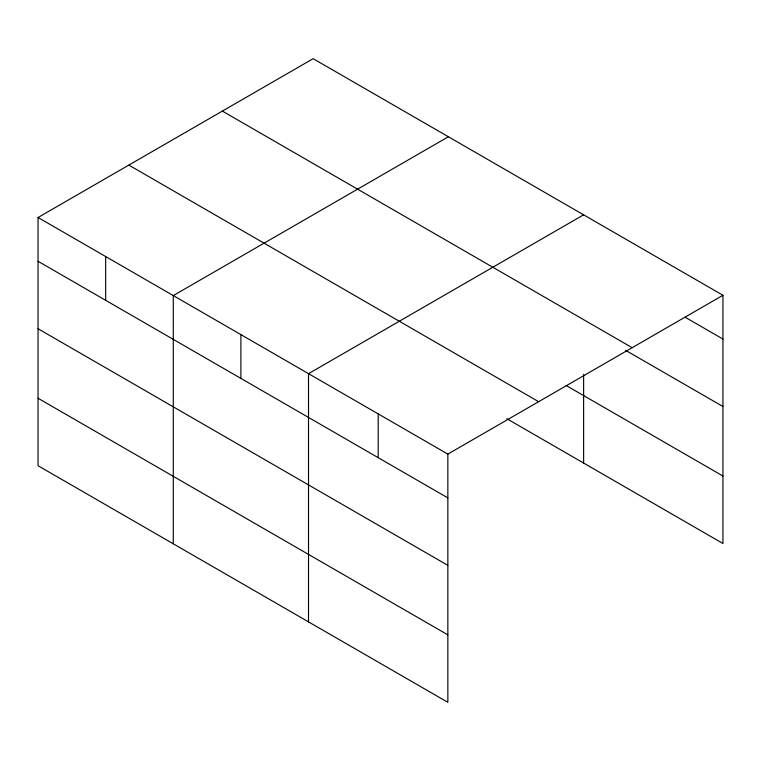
<?xml version="1.0" encoding="UTF-8"?>
<svg xmlns="http://www.w3.org/2000/svg" width="761" height="761" viewBox="0 0 761 761"><rect width="100%" height="100%" fill="white"/><g stroke="black" fill="none" stroke-linecap="round" stroke-linejoin="round"><path stroke-width="1.14" d="M38.05 217.503L447.849 454.108L447.849 702.317L38.05 465.722L38.05 217.503L313.151 58.683L722.95 295.278L722.95 543.497L506.778 418.693M448.381 136.761L173.28 295.582L173.28 543.801M583.62 214.83L308.519 373.661L308.519 621.88M447.849 454.108L722.95 295.278M685.043 317.175L722.95 339.054M222.364 111.096L632.163 347.691M625.618 350.326L722.95 406.517M566.203 385.532L722.95 476.025M128.837 165.099L538.636 401.694M38.05 261.289L447.849 497.884M38.05 328.752L447.849 565.347M38.05 398.26L447.849 634.855M583.62 374.383L583.62 463.049M378.188 413.879L378.188 457.665M240.904 334.621L240.904 378.407M105.665 256.543L105.665 300.329"/></g></svg>
